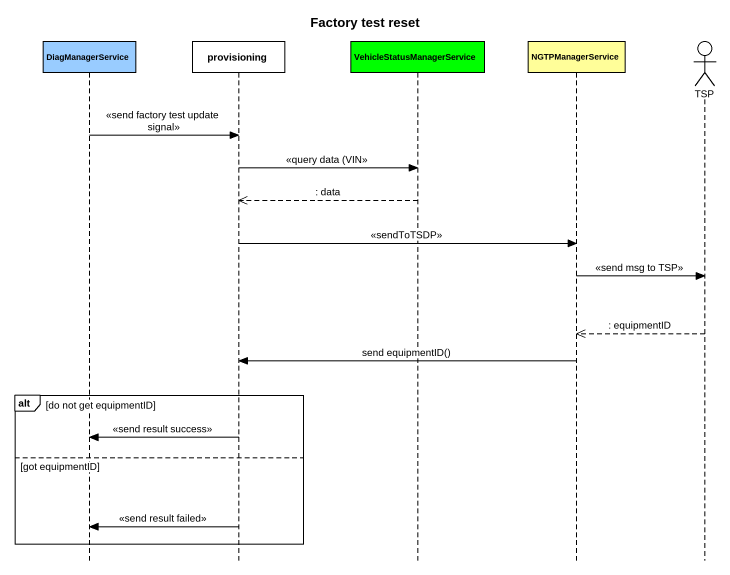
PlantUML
@startuml
title Factory test reset
hide footbox
participant DiagManagerService #99CCFF
participant provisioning
participant VehicleStatusManagerService #00FF00
participant NGTPManagerService #FFFE99
actor TSP

DiagManagerService -> provisioning : <<send factory test update signal>>
provisioning -> VehicleStatusManagerService : <<query data (VIN>>
VehicleStatusManagerService -->> provisioning : : data
provisioning -> NGTPManagerService : <<sendToTSDP>>
NGTPManagerService -> TSP : <<send msg to TSP>>
TSP -->> NGTPManagerService : : equipmentID
NGTPManagerService -> provisioning : send equipmentID()
alt do not get equipmentID
  provisioning -> DiagManagerService : <<send result success>>
else got equipmentID
  provisioning -> DiagManagerService : <<send result failed>>
end
@enduml
